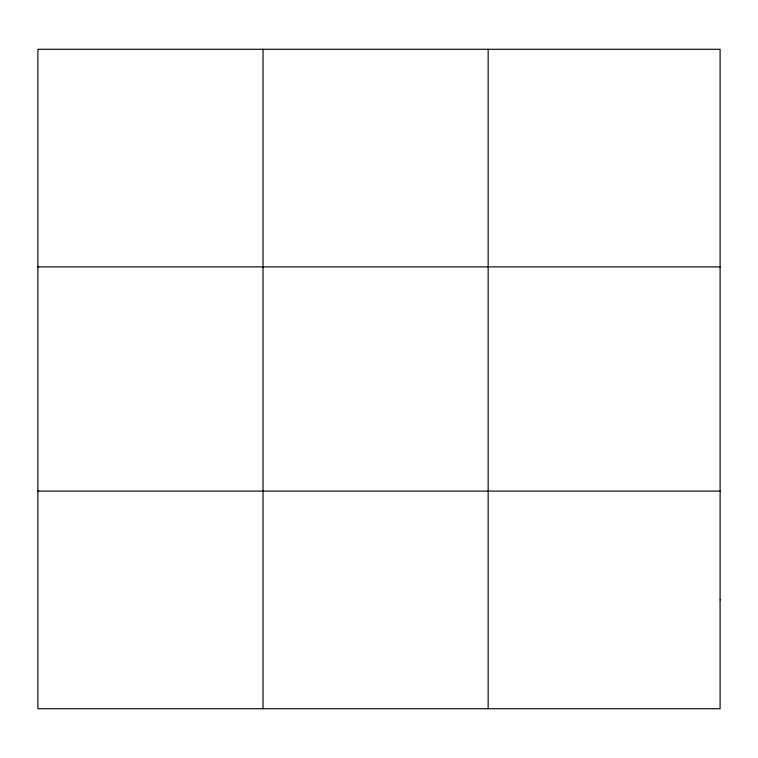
<?xml version="1.0" encoding="UTF-8"?>
<svg xmlns="http://www.w3.org/2000/svg" width="758" height="758" viewBox="0 0 758 758"><rect width="100%" height="100%" fill="white"/><g stroke="black" fill="none" stroke-linecap="round" stroke-linejoin="round"><path stroke-width="1.14" d="M263.026 708.721L263.026 49.279M488.152 708.721L488.152 49.279M37.9 266.892L720.1 266.892M37.9 491.108L720.1 491.108M720.1 599.91L720.1 708.721L37.9 708.721L37.9 49.279L720.1 49.279L720.1 599.91"/></g></svg>
